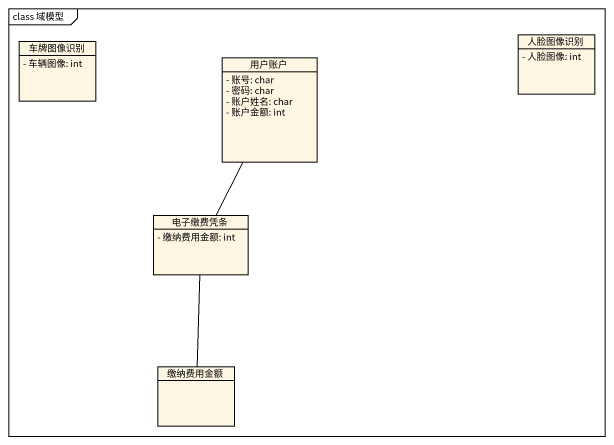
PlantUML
@startuml
mainframe class 域模型
hide circle
hide empty members
skinparam classAttributeIconSize 0
class 人脸图像识别 {
  - 人脸图像: int
}
class 车牌图像识别 {
  - 车辆图像: int
}
class 用户账户 {
  - 账号: char
  - 密码: char
  - 账户姓名: char
  - 账户金额: int
}
class 电子缴费凭条 {
  - 缴纳费用金额: int
}
class 缴纳费用金额
用户账户 -- 电子缴费凭条
电子缴费凭条 -- 缴纳费用金额
@enduml
